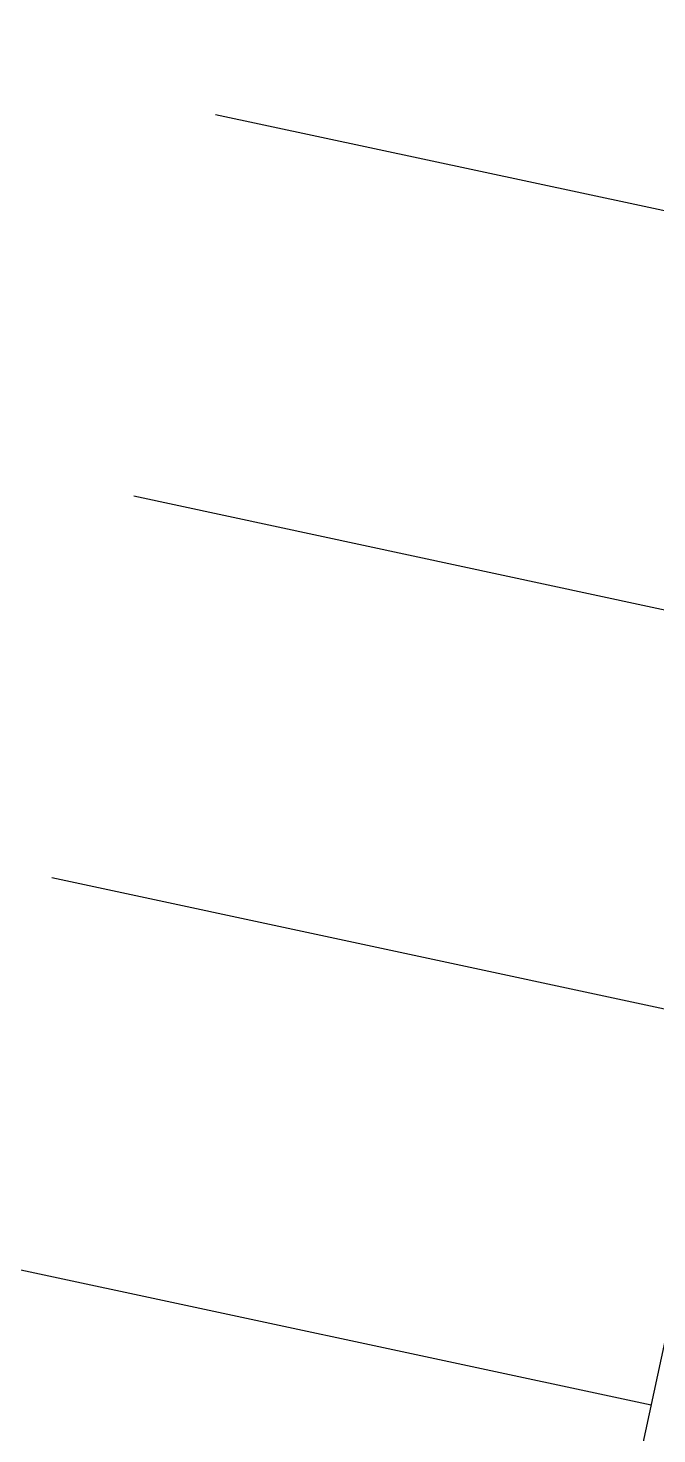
# Model space of a CAD drawing. Header units: millimetres. Extents: x 338 to 506, y 179 to 335.
# Drawn here: x 360.18 to 364.7, y 293.32 to 303.4 of the extents above; entities that cross this region are included whole.
import ezdxf

# ---------------------------------------------------------------- set-up
doc = ezdxf.new("R2010")
doc.units = ezdxf.units.MM
doc.layers.add('ANDEN', color=251, linetype='Continuous')
doc.layers.add('MUROS', color=32, linetype='Continuous')

# ---------------------------------------------------------------- blocks, each defined once
blk = doc.blocks.new('*U891')
at = {"layer": 'ANDEN', "linetype": 'Continuous', "extrusion": (0, 0, -1)}
for points in [[(-63.105, 138.501), (-127.805, 135.546), (-109.656, 135.546)], [(-63.105, 138.501), (-81.254, 138.501), (-127.805, 135.546)]]:
    blk.add_solid(points, dxfattribs=at)
blk = doc.blocks.new('A$C7152A42C')
at = {"layer": 'ANDEN'}
for p, q in [((106.70035, 142.24655), (106.38351, 137.2566)), ((109.49472, 142.06913), (109.17789, 137.07918)), ((112.28909, 141.8917), (111.97226, 136.90175)), ((115.08347, 141.71427), (114.76663, 136.72432)), ((136.12363, 135.36828), (66.2643, 139.80393)), ((136.12363, 135.36828), (67.26229, 139.74057))]:
    blk.add_line(p, q, dxfattribs=at)
at = {"layer": 'ANDEN', "linetype": 'Continuous'}
blk.add_blockref('*U891', (0, 0), dxfattribs=at)

msp = doc.modelspace()

# ---------------------------------------------------------------- block references
at = {"layer": 'MUROS', "color": 32, "rotation": 81.53046525965426}
msp.add_blockref('A$C7152A42C', (484.748, 168.084), dxfattribs=at)

doc.saveas('drawing.dxf')
